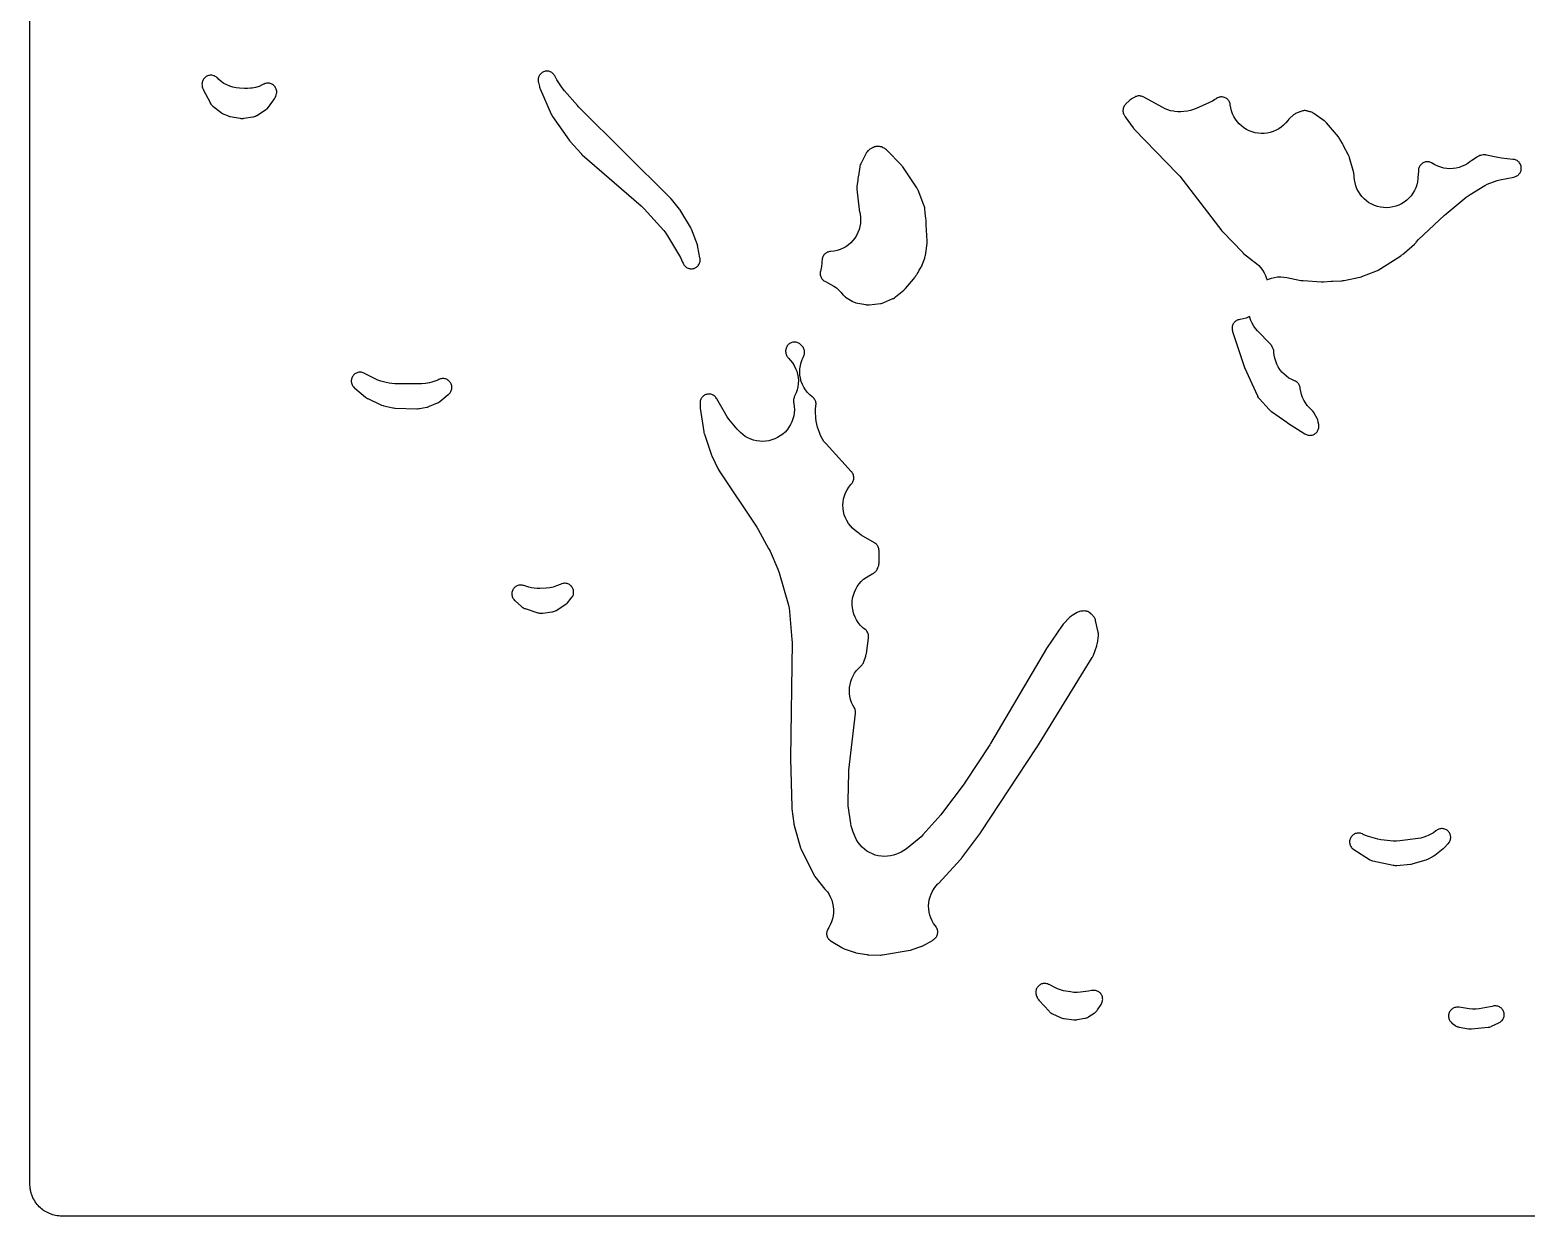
# Model space of a CAD drawing. Header units: millimetres. Extents: x 0 to 300, y 0 to 300.
# Drawn here: x -0.2 to 172.3, y -0.2 to 136.6 of the extents above; entities that cross this region are included whole.
import ezdxf

# ---------------------------------------------------------------- set-up
doc = ezdxf.new("R2010")
doc.units = ezdxf.units.MM
doc.layers.add('CUT', color=7, linetype='CONTINUOUS')

msp = doc.modelspace()

# ---------------------------------------------------------------- linework, layer by layer
at = {"layer": 'CUT'}
msp.add_lwpolyline([(296.1703, -0.175), (3.5, -0.175), (3.3141, -0.1659), (3.1398, -0.1573), (3.0881, -0.1496), (3.0042, -0.1372), (3.0001, -0.1366), (2.9553, -0.1299), (2.783, -0.1044), (2.6016, -0.0589), (2.4332, -0.0168), (2.4082, -0.0078), (2.3875, -0.0004), (2.3419, 0.0159), (2.2566, 0.0464), (2.0936, 0.1047), (1.9235, 0.1852), (1.7676, 0.2589), (1.6056, 0.3561), (1.4583, 0.4444), (1.4018, 0.4862), (1.3996, 0.4879), (1.354, 0.5217), (1.3058, 0.5574), (1.1686, 0.6592), (1.0271, 0.7874), (0.9014, 0.9014), (0.7722, 1.0439), (0.6592, 1.1686), (0.5435, 1.3246), (0.4443, 1.4583), (0.3745, 1.5748), (0.3623, 1.5951), (0.3612, 1.597), (0.3432, 1.627), (0.2589, 1.7676), (0.1733, 1.9487), (0.1047, 2.0936), (0.0979, 2.1127), (0.0919, 2.1294), (0.0826, 2.1556), (0.0353, 2.2877), (-0.0168, 2.4332), (-0.0477, 2.5567), (-0.0527, 2.5766), (-0.0625, 2.6157), (-0.0693, 2.6431), (-0.1044, 2.783), (-0.1067, 2.7988), (-0.1078, 2.8062), (-0.1208, 2.8936), (-0.1397, 3.0209), (-0.1573, 3.1398), (-0.175, 3.5), (-0.175, 296.4986)], dxfattribs=at)
for points in [[(19.6958, 130.0953), (19.7317, 129.9577), (19.7826, 129.825), (19.8169, 129.7539), (20.5901, 128.259), (20.6271, 128.1918), (20.7035, 128.0766), (20.7738, 127.9919), (20.873, 127.8957), (20.9323, 127.8469), (21.8819, 127.1069), (21.9295, 127.0713), (22.0192, 127.0127), (22.1135, 126.9618), (22.1676, 126.9369), (22.5902, 126.7525), (22.6687, 126.721), (22.844, 126.6682), (22.9268, 126.6512), (24.061, 126.4522), (24.138, 126.4408), (24.2778, 126.4318), (24.4178, 126.4382), (24.4951, 126.4481), (25.5283, 126.6091), (25.6002, 126.6222), (25.7275, 126.6557), (25.8258, 126.6927), (25.9436, 126.7515), (26.0063, 126.7891), (26.9844, 127.41), (27.041, 127.4478), (27.1377, 127.5231), (27.2088, 127.5903), (27.2895, 127.6826), (27.3305, 127.737), (28.0179, 128.695), (28.0571, 128.7524), (28.1198, 128.8608), (28.1716, 128.9747), (28.1957, 129.0399), (28.2162, 129.0998), (28.2373, 129.1669), (28.2662, 129.2901), (28.2795, 129.3902), (28.2828, 129.491), (28.2762, 129.5917), (28.2597, 129.6913), (28.2334, 129.7887), (28.1977, 129.8831), (28.1528, 129.9735), (28.0992, 130.059), (28.0375, 130.1388), (27.9682, 130.2122), (27.8919, 130.2783), (27.8096, 130.3366), (27.7219, 130.3865), (27.6296, 130.4275), (27.5338, 130.4592), (27.4354, 130.4813), (27.3352, 130.4936), (27.2343, 130.496), (27.1337, 130.4884), (27.0343, 130.4708), (26.9371, 130.4436), (26.8192, 130.3976), (26.7557, 130.3673), (26.6198, 130.2981), (26.2439, 130.1326), (25.8518, 130.0101), (25.4486, 129.9321), (25.2437, 129.9042), (24.9045, 129.874), (24.564, 129.8753), (23.9717, 129.9051), (23.594, 129.9437), (23.2222, 130.0211), (22.8604, 130.1365), (22.5125, 130.2886), (22.1821, 130.4757), (21.8727, 130.696), (21.5878, 130.947), (21.4348, 131.0965), (21.3829, 131.1447), (21.2832, 131.2244), (21.1979, 131.2797), (21.1074, 131.3262), (21.0128, 131.3635), (20.915, 131.3912), (20.8149, 131.4091), (20.7135, 131.4169), (20.6118, 131.4146), (20.5108, 131.4022), (20.4116, 131.3798), (20.3151, 131.3477), (20.2223, 131.3062), (20.1341, 131.2556), (20.0513, 131.1965), (19.9748, 131.1295), (19.9054, 131.0552), (19.8436, 130.9744), (19.7903, 130.8878), (19.7458, 130.7964), (19.7105, 130.701), (19.685, 130.6025), (19.6694, 130.502), (19.6638, 130.4005), (19.6695, 130.273), (19.6779, 130.2027), (19.6823, 130.1731)], [(58.5658, 130.1121), (58.5816, 130.0513), (58.6245, 129.922), (58.6482, 129.8638), (59.9177, 126.9308), (59.9486, 126.8642), (60.0265, 126.7256), (60.0673, 126.6645), (62.0064, 123.9184), (62.0655, 123.8397), (62.0862, 123.8138), (62.1499, 123.7387), (63.3419, 122.4155), (63.4121, 122.3423), (63.4365, 122.3183), (63.511, 122.2494), (70.3136, 116.3382), (70.6363, 116.0209), (72.9107, 113.4905), (73.1415, 113.2066), (73.3428, 112.9011), (74.8267, 110.3858), (74.9664, 110.1255), (75.0848, 109.8548), (75.132, 109.7338), (75.1862, 109.6215), (75.239, 109.5351), (75.3, 109.4544), (75.3687, 109.3801), (75.4445, 109.3129), (75.5265, 109.2536), (75.6139, 109.2027), (75.706, 109.1607), (75.8018, 109.128), (75.9003, 109.1049), (76.0007, 109.0917), (76.1018, 109.0885), (76.2028, 109.0953), (76.3026, 109.1121), (76.4003, 109.1386), (76.4948, 109.1747), (76.5854, 109.2199), (76.671, 109.2739), (76.7508, 109.3361), (76.8241, 109.4059), (76.8901, 109.4826), (76.9483, 109.5654), (76.9979, 109.6536), (77.0386, 109.7463), (77.0699, 109.8425), (77.0916, 109.9414), (77.1033, 110.0419), (77.1051, 110.1431), (77.0948, 110.2697), (77.0838, 110.3393), (76.8562, 111.585), (76.8436, 111.6461), (76.8078, 111.7762), (76.7874, 111.8351), (76.1123, 113.6517), (76.0877, 113.7134), (76.0252, 113.8431), (75.9922, 113.9008), (74.8745, 115.7546), (74.8097, 115.8538), (74.7867, 115.8865), (74.7151, 115.9808), (73.7945, 117.1073), (73.7386, 117.1722), (73.7191, 117.1936), (73.6599, 117.2555), (63.1279, 127.7274), (62.9538, 127.9129), (61.4764, 129.6006), (61.2084, 129.9463), (60.732, 130.6427), (60.5849, 130.8762), (60.4557, 131.12), (60.3844, 131.2676), (60.3527, 131.3293), (60.2877, 131.436), (60.2279, 131.5156), (60.1606, 131.589), (60.0865, 131.6554), (60.0063, 131.7144), (59.9207, 131.7653), (59.8305, 131.8076), (59.7367, 131.8409), (59.6401, 131.865), (59.5416, 131.8795), (59.4422, 131.8844), (59.3427, 131.8796), (59.2442, 131.8651), (59.1476, 131.8411), (59.0537, 131.8078), (58.9636, 131.7656), (58.8779, 131.7147), (58.7977, 131.6558), (58.7235, 131.5894), (58.6562, 131.516), (58.5963, 131.4365), (58.5445, 131.3515), (58.5011, 131.2618), (58.4667, 131.1684), (58.4416, 131.072), (58.4259, 130.9737), (58.4199, 130.8743), (58.4236, 130.7748), (58.4403, 130.651), (58.4546, 130.5832)], [(125.9313, 126.9455), (125.9548, 126.8879), (125.983, 126.828), (126.0644, 126.6858), (126.1071, 126.6232), (127.0248, 125.3538), (127.099, 125.2586), (127.1252, 125.2274), (127.2061, 125.1379), (132.1282, 120.0747), (132.4026, 119.7582), (137.2579, 113.4661), (137.3152, 113.3958), (137.3353, 113.3726), (137.3964, 113.3056), (139.589, 111.028), (139.6663, 110.9527), (139.6933, 110.9281), (139.7754, 110.858), (140.7825, 110.0528), (140.8248, 110.0202), (140.9645, 109.9247), (141.2471, 109.711), (141.5078, 109.471), (141.7441, 109.207), (141.9539, 108.9215), (142.1353, 108.6171), (142.2865, 108.2967), (142.4061, 107.9632), (142.4465, 107.8036), (142.6414, 107.8938), (142.9809, 108.0122), (143.3303, 108.0968), (143.6864, 108.1469), (144.0456, 108.162), (144.4046, 108.1419), (144.7599, 108.0868), (146.3736, 107.7551), (146.488, 107.7357), (146.5268, 107.7306), (146.6423, 107.7192), (148.7327, 107.5872), (148.8358, 107.5839), (148.8706, 107.5839), (148.9737, 107.587), (149.8822, 107.6425), (149.8963, 107.6425), (150.0236, 107.6505), (150.0348, 107.6519), (151.093, 107.7166), (151.2059, 107.7274), (151.2438, 107.7323), (151.3557, 107.7508), (153.1657, 108.1132), (153.2251, 108.1264), (153.3514, 108.1631), (153.4086, 108.1838), (155.0303, 108.8097), (155.0953, 108.8367), (155.2315, 108.9053), (155.2918, 108.9416), (157.7701, 110.5169), (157.8234, 110.5525), (157.9335, 110.6373), (157.9816, 110.6798), (158.0036, 110.7002), (158.0861, 110.7498), (158.1387, 110.7831), (158.2478, 110.8625), (158.2956, 110.9023), (159.4659, 111.9222), (159.5201, 111.9719), (159.6288, 112.0885), (159.6747, 112.146), (159.9256, 112.478), (162.9528, 115.2782), (163.1096, 115.4151), (165.4456, 117.3424), (165.6605, 117.5068), (165.8869, 117.6549), (167.5951, 118.6847), (167.8674, 118.8335), (168.1512, 118.9588), (168.6888, 119.1696), (168.9973, 119.275), (169.314, 119.3527), (170.923, 119.6724), (170.9911, 119.6877), (171.1113, 119.7241), (171.2038, 119.7624), (171.2922, 119.8095), (171.3755, 119.8651), (171.453, 119.9285), (171.5239, 119.9993), (171.5875, 120.0766), (171.6433, 120.1598), (171.6906, 120.248), (171.7291, 120.3405), (171.7583, 120.4363), (171.7781, 120.5344), (171.7881, 120.6341), (171.7883, 120.7342), (171.7788, 120.8339), (171.7595, 120.9322), (171.7307, 121.0281), (171.6926, 121.1207), (171.6457, 121.2092), (171.5903, 121.2926), (171.5271, 121.3702), (171.4565, 121.4413), (171.3793, 121.5051), (171.2963, 121.5611), (171.2081, 121.6086), (171.1158, 121.6473), (171.0201, 121.6768), (170.897, 121.7019), (170.8278, 121.7107), (169.4914, 121.8485), (169.0737, 121.9161), (167.7709, 122.2047), (167.702, 122.2182), (167.5766, 122.2332), (167.4759, 122.2353), (167.3755, 122.2275), (167.2511, 122.2053), (167.1831, 122.1879), (167.0827, 122.1596), (167.017, 122.1393), (166.9016, 122.0943), (166.7911, 122.0385), (166.7322, 122.0031), (166.0901, 121.5962), (166.0087, 121.5412), (165.9818, 121.5218), (165.9038, 121.4621), (165.8978, 121.4572), (165.6076, 121.2437), (165.2978, 121.0598), (164.9716, 120.907), (164.6319, 120.7869), (164.2822, 120.7007), (163.9256, 120.6491), (163.5658, 120.6327), (163.206, 120.6515), (162.8498, 120.7056), (162.5007, 120.7942), (162.1618, 120.9166), (161.8366, 121.0715), (161.6293, 121.1966), (161.6286, 121.1954), (161.4379, 121.3104), (161.347, 121.3536), (161.2523, 121.3877), (161.1548, 121.4123), (161.0552, 121.4272), (160.9547, 121.4322), (160.8542, 121.4273), (160.7546, 121.4126), (160.657, 121.3881), (160.5622, 121.3542), (160.4713, 121.311), (160.385, 121.2592), (160.3043, 121.1991), (160.2298, 121.1314), (160.1624, 121.0566), (160.1027, 120.9756), (160.0512, 120.8892), (160.0084, 120.798), (159.9749, 120.7031), (159.9508, 120.6054), (159.9365, 120.5058), (159.9266, 120.2833), (159.9242, 120.2834), (159.9165, 120.0958), (159.8636, 119.4891), (159.815, 119.1335), (159.7319, 118.7843), (159.6152, 118.445), (159.466, 118.1186), (159.2856, 117.8083), (159.0758, 117.5172), (158.8386, 117.2478), (158.5763, 117.0029), (158.2913, 116.7847), (157.9864, 116.5954), (157.6645, 116.4367), (157.3287, 116.3102), (156.9821, 116.217), (156.6281, 116.1581), (156.27, 116.134), (155.9113, 116.1449), (155.5554, 116.1908), (155.2056, 116.2712), (154.8654, 116.3853), (154.5378, 116.532), (154.2262, 116.71), (153.9334, 116.9175), (153.6623, 117.1526), (153.4153, 117.4131), (153.195, 117.6963), (153.0033, 117.9998), (152.8422, 118.3204), (152.7131, 118.6553), (152.6172, 119.0011), (152.5556, 119.3547), (152.5287, 119.7126), (152.5267, 119.7892), (152.5218, 119.8761), (152.494, 120.0622), (152.4733, 120.1467), (151.99, 121.8893), (151.9669, 121.9646), (151.9035, 122.1227), (151.8683, 122.1931), (151.2871, 123.2782), (151.2406, 123.3939), (151.2158, 123.4519), (151.1643, 123.5532), (151.104, 123.6495), (151.067, 123.7006), (151.0459, 123.7285), (150.882, 124.0346), (150.8446, 124.1001), (150.7528, 124.235), (150.7056, 124.2938), (149.3207, 125.9261), (149.2811, 125.9708), (149.2049, 126.0467), (149.1225, 126.116), (149.0745, 126.1515), (147.8653, 127.0066), (147.8085, 127.0448), (147.7015, 127.106), (147.6118, 127.1463), (147.5187, 127.1779), (147.3987, 127.2061), (147.3311, 127.2169), (147.2153, 127.2326), (147.1576, 127.259), (147.0627, 127.2916), (146.9651, 127.3147), (146.8656, 127.3281), (146.7653, 127.3317), (146.6652, 127.3255), (146.5661, 127.3095), (146.4691, 127.2838), (146.375, 127.2487), (146.2849, 127.2046), (146.2496, 127.1828), (145.9268, 127.0626), (145.8665, 127.0386), (145.761, 126.9879), (145.681, 126.9401), (145.5865, 126.8712), (145.5368, 126.8294), (145.0593, 126.4094), (144.9958, 126.35), (144.8707, 126.2094), (144.8533, 126.1859), (144.6298, 125.9115), (144.3809, 125.66), (144.109, 125.4335), (143.8166, 125.2342), (143.5063, 125.064), (143.1812, 124.9244), (142.8441, 124.8167), (142.4982, 124.742), (142.1467, 124.7009), (141.7929, 124.6937), (141.4401, 124.7206), (141.0914, 124.7814), (140.7503, 124.8754), (140.4197, 125.0017), (140.1029, 125.1593), (139.8027, 125.3466), (139.5218, 125.5619), (139.263, 125.8032), (139.0286, 126.0683), (138.8208, 126.3548), (138.6415, 126.6598), (138.4923, 126.9808), (138.3748, 127.3145), (138.2898, 127.658), (138.2383, 128.0082), (138.2351, 128.0408), (138.2153, 128.1401), (138.1857, 128.237), (138.1467, 128.3305), (138.0987, 128.4197), (138.042, 128.5036), (137.9773, 128.5816), (137.9052, 128.6527), (137.8264, 128.7164), (137.7417, 128.7719), (137.6519, 128.8188), (137.5579, 128.8566), (137.4607, 128.8849), (137.3611, 128.9034), (137.2602, 128.912), (137.1589, 128.9105), (137.0582, 128.899), (136.9592, 128.8776), (136.8628, 128.8466), (136.77, 128.8061), (136.6591, 128.744), (136.6002, 128.7051), (136.4616, 128.6083), (136.1665, 128.4225), (135.855, 128.2654), (134.3018, 127.5727), (133.974, 127.445), (133.6355, 127.3491), (133.2894, 127.2861), (132.8763, 127.2312), (132.5374, 127.202), (132.1972, 127.2042), (131.8587, 127.238), (131.6778, 127.2645), (131.3566, 127.3263), (131.0421, 127.4164), (130.7369, 127.5342), (130.4434, 127.6786), (128.2501, 128.8818), (128.19, 128.9129), (128.0782, 128.9611), (127.9857, 128.9909), (127.8909, 129.0118), (127.7945, 129.0236), (127.6974, 129.0261), (127.6006, 129.0195), (127.5047, 129.0037), (127.4109, 128.9789), (127.3198, 128.9452), (127.21, 128.8924), (127.1513, 128.8588), (126.8504, 128.6769), (126.784, 128.6342), (126.6483, 128.5301), (126.5899, 128.477), (126.202, 128.1043), (126.1512, 128.0529), (126.067, 127.9537), (126.0083, 127.8682), (125.9585, 127.7772), (125.9182, 127.6817), (125.8878, 127.5825), (125.8676, 127.4808), (125.8578, 127.3776), (125.8585, 127.2739), (125.8698, 127.1708), (125.8914, 127.0693)], [(91.0037, 108.1929), (91.0438, 108.0985), (91.0933, 108.0086), (91.1515, 107.9242), (91.2179, 107.846), (91.2918, 107.7748), (91.3724, 107.7114), (91.481, 107.6424), (91.5441, 107.6088), (92.1831, 107.288), (92.5102, 107.1022), (92.8167, 106.8839), (93.0992, 106.6354), (93.3548, 106.3594), (93.5705, 106.1012), (93.6181, 106.047), (93.711, 105.9563), (93.8125, 105.8755), (93.8722, 105.835), (94.6199, 105.3545), (94.6777, 105.3193), (94.786, 105.2635), (94.8762, 105.2274), (94.9931, 105.193), (95.0592, 105.1786), (96.2044, 104.9573), (96.2759, 104.9454), (96.4057, 104.9338), (96.536, 104.9355), (96.6082, 104.9419), (97.9102, 105.0914), (97.9807, 105.1013), (98.1058, 105.1286), (98.2276, 105.1681), (98.2934, 105.1951), (99.3325, 105.6519), (99.3926, 105.68), (99.4971, 105.7381), (99.5956, 105.8056), (99.6476, 105.8468), (100.5943, 106.6342), (100.6382, 106.6723), (100.7281, 106.7604), (100.7671, 106.8036), (101.7056, 107.8873), (101.7432, 107.9325), (101.8183, 108.0353), (101.85, 108.0848), (101.9917, 108.3167), (101.9954, 108.3205), (102.0408, 108.3744), (102.0864, 108.4314), (102.1385, 108.5007), (102.237, 108.6603), (102.2756, 108.7378), (102.3562, 108.913), (102.5864, 109.2897), (102.6216, 109.3505), (102.6878, 109.4876), (102.7136, 109.553), (102.9995, 110.3335), (103.0224, 110.4015), (103.0609, 110.5522), (103.0734, 110.6229), (103.2802, 111.9976), (103.2899, 112.0775), (103.2962, 112.2516), (103.2923, 112.332), (103.1524, 114.1477), (103.1571, 114.694), (103.1564, 114.7534), (103.1467, 114.8818), (103.1386, 114.9407), (103.0473, 115.5118), (103.0065, 116.0418), (102.9991, 116.1136), (102.9761, 116.2415), (102.9402, 116.3663), (102.9151, 116.434), (102.2285, 118.1474), (102.1996, 118.2144), (102.126, 118.3544), (102.0872, 118.4163), (100.4702, 120.8505), (100.4311, 120.9065), (100.3378, 121.0213), (100.291, 121.0711), (98.6272, 122.7589), (98.5785, 122.806), (98.4849, 122.8844), (98.3843, 122.9535), (98.3258, 122.9878), (98.2152, 123.0492), (98.1462, 123.0851), (98.017, 123.1394), (97.9099, 123.1711), (97.772, 123.196), (97.6946, 123.2035), (97.6621, 123.2057), (97.5949, 123.2088), (97.4738, 123.2058), (97.378, 123.1942), (97.2837, 123.1737), (97.1917, 123.1444), (97.0803, 123.0969), (97.0205, 123.0662), (96.9993, 123.0547), (96.9905, 123.0505), (96.9766, 123.0423), (96.7471, 122.9177), (96.6863, 122.8827), (96.5817, 122.8117), (96.5043, 122.7472), (96.4337, 122.6755), (96.3705, 122.5971), (96.3012, 122.4914), (96.2672, 122.43), (95.6578, 121.2643), (95.6233, 121.1935), (95.5719, 121.0614), (95.5354, 120.9244), (95.5215, 120.8469), (95.3665, 119.8189), (95.337, 119.7164), (95.3178, 119.6421), (95.2942, 119.5061), (95.2853, 119.3683), (95.2865, 119.2915), (95.2866, 119.2891), (95.1834, 118.604), (95.1755, 118.5431), (95.1685, 118.4327), (95.1711, 118.322), (95.1764, 118.2609), (95.4307, 115.9423), (95.4418, 115.8622), (95.5051, 115.5831), (95.5022, 115.5824), (95.5442, 115.4035), (95.5917, 115.0436), (95.6036, 114.6807), (95.5795, 114.3184), (95.5199, 113.9603), (95.4251, 113.6098), (95.2963, 113.2703), (95.1346, 112.9453), (94.9416, 112.6377), (94.7192, 112.3507), (94.4696, 112.0871), (94.1952, 111.8494), (93.8986, 111.6399), (93.5829, 111.4607), (93.251, 111.3135), (92.9062, 111.1998), (92.5518, 111.1207), (92.1914, 111.0769), (92.0555, 111.0672), (91.9578, 111.0506), (91.8623, 111.0246), (91.7696, 110.9895), (91.6808, 110.9456), (91.5967, 110.8933), (91.518, 110.8331), (91.4456, 110.7655), (91.38, 110.6913), (91.3219, 110.6111), (91.2718, 110.5256), (91.2303, 110.4357), (91.1976, 110.3421), (91.1742, 110.2459), (91.1602, 110.1478), (91.1503, 109.9289), (91.1461, 109.9291), (91.1363, 109.7238), (91.0808, 109.3542), (90.9673, 108.7943), (90.9549, 108.724), (90.9421, 108.5959), (90.9422, 108.4933), (90.9526, 108.3913), (90.9731, 108.2908)], [(139.371, 103.2469), (139.336, 103.2423), (139.2179, 103.2198), (139.1201, 103.1908), (139.0256, 103.1522), (138.9355, 103.1043), (138.8506, 103.0477), (138.7717, 102.983), (138.6998, 102.9107), (138.6353, 102.8315), (138.5791, 102.7464), (138.5317, 102.656), (138.4935, 102.5614), (138.465, 102.4634), (138.4463, 102.3631), (138.4378, 102.2615), (138.4394, 102.1594), (138.4512, 102.0581), (138.4786, 101.933), (138.499, 101.8649), (139.7876, 97.9194), (139.8187, 97.8323), (139.83, 97.8032), (139.866, 97.718), (141.3578, 94.4387), (141.3901, 94.3723), (141.4573, 94.2577), (141.5361, 94.1507), (141.5843, 94.0949), (142.7223, 92.8437), (142.7772, 92.7866), (142.906, 92.6733), (142.9697, 92.6261), (144.7537, 91.3791), (144.7858, 91.3572), (144.7967, 91.3499), (144.8293, 91.3288), (146.8414, 90.0579), (146.9003, 90.0227), (147.0106, 89.9671), (147.1024, 89.9314), (147.1972, 89.9048), (147.2942, 89.8873), (147.3924, 89.8793), (147.4908, 89.8808), (147.5887, 89.8918), (147.6851, 89.9121), (147.7791, 89.9416), (147.8697, 89.98), (147.9563, 90.027), (148.038, 90.0821), (148.1139, 90.1447), (148.1835, 90.2144), (148.2461, 90.2905), (148.301, 90.3723), (148.3478, 90.4589), (148.3861, 90.5497), (148.4155, 90.6437), (148.4356, 90.7401), (148.4464, 90.838), (148.4477, 90.9365), (148.4375, 91.0596), (148.4269, 91.1274), (148.375, 91.4136), (148.3598, 91.4865), (148.3222, 91.6152), (148.2714, 91.7392), (148.2378, 91.8057), (147.8924, 92.4482), (147.8581, 92.5084), (147.7887, 92.612), (147.7095, 92.7083), (147.6617, 92.7585), (147.3558, 93.0644), (147.1164, 93.3283), (146.9037, 93.6141), (146.7196, 93.9191), (146.566, 94.2405), (146.4441, 94.5753), (146.3553, 94.9203), (146.3003, 95.2723), (146.2979, 95.2953), (146.2781, 95.4225), (146.2538, 95.5174), (146.2205, 95.6096), (146.1786, 95.6982), (146.1283, 95.7824), (146.0703, 95.8613), (146.0049, 95.9344), (145.9328, 96.0008), (145.8548, 96.06), (145.7713, 96.1115), (145.6834, 96.1548), (145.6471, 96.1685), (145.3173, 96.3118), (145.0032, 96.4867), (144.7076, 96.6915), (144.4335, 96.9241), (144.1834, 97.1824), (143.9597, 97.4639), (143.7647, 97.766), (143.6, 98.0856), (143.4674, 98.4198), (143.3681, 98.7654), (143.3031, 99.119), (143.2729, 99.4773), (143.2725, 99.4878), (143.2597, 99.585), (143.2376, 99.6805), (143.1986, 99.7971), (143.1723, 99.8601), (143.0771, 100.074), (143.0504, 100.1307), (142.9955, 100.2294), (142.9451, 100.3039), (142.8738, 100.3915), (142.8311, 100.4374), (141.3846, 101.9257), (141.1469, 102.1955), (140.9367, 102.4872), (140.756, 102.7981), (140.6066, 103.1251), (140.4899, 103.4651), (140.4644, 103.5726), (140.3907, 103.5353), (140.0606, 103.4065), (139.7197, 103.3101)], [(77.1114, 93.1252), (77.1229, 93.0249), (77.5245, 90.2728), (77.5357, 90.2072), (77.5697, 90.0671), (77.5899, 90.0037), (78.3854, 87.6957), (78.4177, 87.6098), (78.4294, 87.5811), (78.4664, 87.4971), (79.1589, 86.035), (79.2143, 85.9283), (79.2343, 85.893), (79.2973, 85.7905), (83.6351, 79.2722), (83.7877, 79.0217), (85.0064, 76.8292), (85.1618, 76.5153), (86.0596, 74.4607), (86.2231, 74.0078), (87.2954, 70.2905), (87.3797, 69.9315), (87.4276, 69.5659), (87.6887, 66.3113), (87.7002, 65.9684), (87.5235, 52.6966), (87.5234, 52.6642), (87.5234, 52.6532), (87.524, 52.6208), (87.6685, 46.9896), (87.6727, 46.9073), (87.6748, 46.8795), (87.683, 46.7974), (87.8962, 45.0996), (87.9043, 45.0442), (87.9287, 44.9255), (87.9433, 44.8714), (88.6916, 42.2895), (88.7117, 42.2255), (88.7651, 42.0904), (88.7941, 42.0299), (90.3033, 39.063), (90.3399, 38.9956), (90.4305, 38.8567), (90.4774, 38.7961), (91.4991, 37.5478), (91.5736, 37.4608), (91.5726, 37.46), (91.7739, 37.2115), (91.9734, 36.9083), (92.1421, 36.5868), (92.2782, 36.2502), (92.3805, 35.9019), (92.4479, 35.5451), (92.4797, 35.1835), (92.4757, 34.8205), (92.436, 34.4596), (92.3608, 34.1044), (92.2509, 33.7584), (92.1074, 33.4249), (91.9318, 33.1072), (91.8172, 32.9222), (91.7727, 32.8315), (91.7375, 32.7369), (91.7117, 32.6393), (91.6957, 32.5396), (91.6896, 32.4388), (91.6935, 32.3378), (91.7074, 32.2378), (91.731, 32.1396), (91.7642, 32.0443), (91.8067, 31.9527), (91.858, 31.8657), (91.9176, 31.7842), (91.985, 31.709), (92.0595, 31.6408), (92.1609, 31.5649), (92.2202, 31.527), (93.4255, 30.7985), (93.4895, 30.762), (93.6338, 30.6941), (93.7026, 30.668), (94.8473, 30.2673), (94.9013, 30.2496), (95.0204, 30.2183), (95.0761, 30.2072), (96.3399, 29.981), (96.3954, 29.9722), (96.5165, 29.9603), (96.5727, 29.9581), (97.8462, 29.9336), (97.9137, 29.9339), (98.0595, 29.9449), (98.1263, 29.9548), (101.3069, 30.502), (101.3626, 30.5127), (101.4817, 30.5431), (101.5357, 30.5604), (102.5411, 30.9045), (102.6005, 30.9263), (102.7257, 30.982), (102.7817, 31.0115), (103.8825, 31.6236), (103.9284, 31.6503), (104.0247, 31.7136), (104.0674, 31.7453), (104.0727, 31.7494), (104.127, 31.7935), (104.2188, 31.8799), (104.2849, 31.9556), (104.3431, 32.0375), (104.3931, 32.1246), (104.4343, 32.2163), (104.4663, 32.3116), (104.4887, 32.4095), (104.5014, 32.5092), (104.5043, 32.6096), (104.4973, 32.7099), (104.4805, 32.8089), (104.4541, 32.9059), (104.4182, 32.9997), (104.3734, 33.0896), (104.3199, 33.1747), (104.2247, 33.2973), (104.022, 33.5864), (103.8478, 33.8935), (103.704, 34.216), (103.5918, 34.5508), (103.5123, 34.8948), (103.4661, 35.2448), (103.4537, 35.5977), (103.4752, 35.9501), (103.5305, 36.2989), (103.619, 36.6407), (103.7399, 36.9725), (103.892, 37.2911), (104.0741, 37.5936), (104.2843, 37.8773), (104.5208, 38.1395), (104.5273, 38.1461), (104.5705, 38.1913), (107.1548, 40.9973), (107.2117, 41.0624), (107.2303, 41.0848), (107.2837, 41.1527), (109.4521, 44.0631), (109.48, 44.1017), (109.4892, 44.1149), (109.516, 44.1542), (115.8934, 53.8242), (115.9025, 53.8382), (115.9275, 53.8778), (122.3245, 64.2367), (122.3627, 64.3023), (122.4336, 64.4506), (122.4609, 64.5215), (122.8393, 65.5918), (122.862, 65.6617), (122.8993, 65.8166), (122.911, 65.8893), (123.0255, 66.7445), (123.0325, 66.8077), (123.0375, 66.9222), (123.0333, 67.0135), (123.0179, 67.1271), (123.0051, 67.1894), (122.7012, 68.52), (122.6852, 68.5834), (122.6485, 68.6954), (122.6112, 68.7816), (122.5662, 68.8641), (122.5137, 68.942), (122.4393, 69.0333), (122.3945, 69.0811), (122.2192, 69.2597), (122.1697, 69.3078), (122.0744, 69.3876), (121.9927, 69.4436), (121.9059, 69.4915), (121.7917, 69.5407), (121.7332, 69.561), (121.6648, 69.5808), (121.528, 69.6087), (121.4171, 69.6189), (121.2775, 69.6165), (121.2003, 69.6088), (121.0559, 69.5905), (120.9853, 69.5797), (120.86, 69.5508), (120.763, 69.5179), (120.6459, 69.4646), (120.5834, 69.4302), (119.9856, 69.0818), (119.9303, 69.0479), (119.8351, 68.9801), (119.7465, 68.9039), (119.7003, 68.8584), (118.9999, 68.1357), (118.9588, 68.0914), (118.876, 67.99), (118.8409, 67.9409), (117.1038, 65.4017), (117.0724, 65.354), (117.0621, 65.3377), (117.0323, 65.2889), (110.6035, 54.3479), (110.5058, 54.191), (107.6653, 49.87), (107.5408, 49.6922), (105.0576, 46.3615), (104.8481, 46.1053), (102.7751, 43.7922), (102.5723, 43.5832), (102.3535, 43.3909), (100.8867, 42.201), (100.5892, 41.9834), (100.2713, 41.7968), (99.9364, 41.6429), (99.751, 41.5687), (99.4136, 41.4524), (99.0665, 41.3694), (98.7129, 41.3204), (98.3563, 41.306), (97.9999, 41.3262), (97.6472, 41.3809), (97.3015, 41.4695), (96.966, 41.5913), (96.6438, 41.7451), (96.3382, 41.9294), (96.0518, 42.1424), (95.7875, 42.3823), (95.5476, 42.6466), (95.3346, 42.933), (95.1503, 43.2387), (94.9966, 43.5608), (94.7263, 44.2059), (94.6176, 44.5001), (94.5343, 44.8025), (94.4771, 45.1108), (94.1897, 47.1412), (94.1595, 47.4443), (94.1546, 47.7488), (94.235, 50.9441), (94.2581, 51.2728), (95.0108, 57.7973), (95.0171, 57.8666), (95.0192, 57.9918), (95.0112, 58.0913), (94.9935, 58.1896), (94.9663, 58.2856), (94.9298, 58.3786), (94.8777, 58.4808), (94.7173, 58.7602), (94.5719, 59.0812), (94.4579, 59.4146), (94.3763, 59.7575), (94.328, 60.1065), (94.3133, 60.4586), (94.3325, 60.8105), (94.3852, 61.1589), (94.4711, 61.5007), (94.5893, 61.8327), (94.7388, 62.1518), (94.9181, 62.4552), (95.1257, 62.74), (95.3596, 63.0036), (95.6177, 63.2435), (95.6486, 63.2696), (95.7253, 63.3425), (95.7884, 63.4147), (95.8445, 63.4926), (95.893, 63.5754), (95.9439, 63.6844), (95.9678, 63.7468), (96.2034, 64.408), (96.2262, 64.4775), (96.2638, 64.6315), (96.2756, 64.7037), (96.5211, 66.4889), (96.5291, 66.5609), (96.5337, 66.6913), (96.5267, 66.795), (96.5092, 66.8975), (96.4814, 66.9977), (96.4436, 67.0946), (96.3961, 67.1871), (96.3395, 67.2743), (96.2743, 67.3553), (96.2012, 67.4292), (96.0237, 67.5756), (96.0246, 67.5767), (95.8351, 67.7327), (95.5751, 67.9947), (95.3427, 68.2814), (95.1402, 68.59), (94.9697, 68.9173), (94.8329, 69.26), (94.7312, 69.6148), (94.6656, 69.978), (94.6367, 70.3459), (94.6449, 70.7149), (94.69, 71.0812), (94.7716, 71.4411), (94.889, 71.791), (95.0408, 72.1274), (95.2256, 72.4469), (95.4416, 72.7462), (95.6864, 73.0223), (95.9577, 73.2725), (96.2528, 73.4942), (96.5686, 73.6853), (96.6207, 73.7133), (96.9402, 73.8966), (96.9969, 73.9191), (97.0875, 73.9659), (97.173, 74.0216), (97.2526, 74.0855), (97.3, 74.1322), (97.3448, 74.1722), (97.4163, 74.2507), (97.4792, 74.3363), (97.5329, 74.4279), (97.5879, 74.5492), (97.6131, 74.6187), (97.6706, 74.7909), (97.693, 74.8646), (97.7225, 75.0002), (97.7371, 75.1382), (97.739, 75.2152), (97.7353, 76.5413), (97.7335, 76.6081), (97.7219, 76.728), (97.7037, 76.8222), (97.6768, 76.9143), (97.6413, 77.0035), (97.5976, 77.089), (97.5462, 77.17), (97.4873, 77.2458), (97.4216, 77.3157), (97.3496, 77.3792), (97.2522, 77.45), (97.1955, 77.4854), (95.6826, 78.3818), (95.2721, 78.6643), (94.9616, 78.9106), (94.6834, 79.155), (94.4313, 79.4262), (94.2077, 79.7214), (94.015, 80.0376), (93.855, 80.3716), (93.7295, 80.72), (93.6397, 81.0792), (93.5865, 81.4457), (93.5704, 81.8156), (93.5917, 82.1853), (93.65, 82.551), (93.7449, 82.9089), (93.8753, 83.2555), (94.0399, 83.5872), (94.237, 83.9007), (94.4647, 84.1927), (94.6158, 84.3676), (94.671, 84.4459), (94.7198, 84.5319), (94.7601, 84.6223), (94.7915, 84.7161), (94.8137, 84.8125), (94.8264, 84.9106), (94.8297, 85.0095), (94.8233, 85.1082), (94.8074, 85.2058), (94.7822, 85.3015), (94.7478, 85.3942), (94.7046, 85.4832), (94.653, 85.5676), (94.5784, 85.6668), (94.533, 85.7187), (91.6321, 88.8819), (91.385, 89.1816), (91.171, 89.5057), (90.9924, 89.8506), (90.8512, 90.2124), (90.647, 90.8301), (90.5525, 91.1698), (90.4911, 91.5171), (90.4631, 91.8686), (90.4616, 91.9185), (90.4255, 92.5674), (90.4219, 92.898), (90.4482, 93.2276), (90.4633, 93.3489), (90.4694, 93.4712), (90.4648, 93.5699), (90.4507, 93.6676), (90.4272, 93.7636), (90.3946, 93.8569), (90.353, 93.9465), (90.3031, 94.0317), (90.2451, 94.1118), (90.1797, 94.1858), (90.0891, 94.2703), (90.0355, 94.3135), (90.0309, 94.317), (89.7488, 94.5566), (89.4922, 94.8234), (89.2638, 95.1146), (89.0658, 95.4274), (88.9003, 95.7584), (88.7689, 96.1045), (88.673, 96.462), (88.6136, 96.8273), (88.5912, 97.1968), (88.6061, 97.5666), (88.6581, 97.9331), (88.7467, 98.2925), (88.871, 98.6411), (88.975, 98.8602), (88.9733, 98.861), (89.0696, 99.0634), (89.1038, 99.1588), (89.1285, 99.2571), (89.1433, 99.3573), (89.1481, 99.4585), (89.1428, 99.5597), (89.1276, 99.6598), (89.1025, 99.758), (89.0678, 99.8532), (89.0239, 99.9445), (88.9711, 100.031), (88.8945, 100.1324), (88.8479, 100.1854), (88.7685, 100.2712), (88.7206, 100.3207), (88.628, 100.4032), (88.5481, 100.4615), (88.463, 100.5119), (88.3734, 100.5538), (88.2802, 100.5868), (88.1843, 100.6107), (88.0865, 100.6252), (87.9877, 100.6302), (87.8889, 100.6256), (87.791, 100.6115), (87.695, 100.588), (87.6017, 100.5553), (87.5119, 100.5138), (87.4266, 100.4638), (87.3465, 100.4057), (87.2724, 100.3402), (87.205, 100.2679), (87.1449, 100.1894), (87.0927, 100.1054), (87.0488, 100.0168), (87.0137, 99.9243), (86.9877, 99.8289), (86.971, 99.7314), (86.9639, 99.6328), (86.9663, 99.534), (86.9782, 99.4358), (87.005, 99.3147), (87.0247, 99.2487), (87.0411, 99.1982), (87.0647, 99.1315), (87.116, 99.0149), (87.1658, 98.9264), (87.2243, 98.8433), (87.2951, 98.7613), (87.5347, 98.5105), (87.7571, 98.2266), (87.9506, 97.9222), (88.1133, 97.6003), (88.2437, 97.2641), (88.3404, 96.9166), (88.4027, 96.5614), (88.4299, 96.2017), (88.4216, 95.8412), (88.3781, 95.4831), (88.2997, 95.1311), (88.1871, 94.7885), (88.0415, 94.4585), (87.9647, 94.3052), (87.9289, 94.212), (87.9023, 94.1157), (87.8853, 94.0172), (87.8761, 93.8923), (87.8761, 93.8227), (87.8777, 93.7546), (87.8804, 93.6958), (87.8917, 93.5904), (87.9009, 93.5424), (87.9511, 93.1888), (87.9667, 92.832), (87.9476, 92.4755), (87.894, 92.1224), (87.8064, 91.7762), (87.6856, 91.4402), (87.5328, 91.1175), (87.3494, 90.8111), (87.1371, 90.5239), (86.8979, 90.2588), (86.6341, 90.0181), (86.3482, 89.8041), (86.0429, 89.6189), (85.7211, 89.4642), (85.3858, 89.3414), (85.0401, 89.2518), (84.6874, 89.1962), (84.3309, 89.175), (83.9741, 89.1886), (83.6202, 89.2367), (83.2727, 89.3189), (82.9348, 89.4345), (82.6098, 89.5823), (82.3006, 89.7609), (82.0102, 89.9688), (81.7414, 90.2038), (81.6703, 90.2723), (81.3886, 90.5763), (80.4233, 91.7436), (80.2279, 92.0023), (80.0561, 92.2772), (79.0344, 94.0845), (78.9986, 94.1445), (78.9262, 94.2474), (78.8608, 94.3234), (78.7882, 94.3926), (78.7092, 94.4544), (78.6246, 94.5081), (78.535, 94.5533), (78.4415, 94.5895), (78.3449, 94.6163), (78.2461, 94.6336), (78.1461, 94.6411), (78.0458, 94.6387), (77.9463, 94.6265), (77.8484, 94.6047), (77.7531, 94.5733), (77.6614, 94.5328), (77.5741, 94.4834), (77.492, 94.4258), (77.416, 94.3603), (77.3468, 94.2878), (77.285, 94.2088), (77.2313, 94.1241), (77.1861, 94.0346), (77.1499, 93.941), (77.123, 93.8444), (77.1058, 93.7456), (77.0964, 93.6202), (77.0963, 93.5503), (77.1031, 93.26), (77.1085, 93.1592)], [(36.9729, 95.7126), (37.0192, 95.6242), (37.0738, 95.5408), (37.1363, 95.4631), (37.2239, 95.3737), (37.276, 95.3278), (38.5061, 94.2959), (38.5528, 94.2584), (38.6411, 94.1962), (38.7342, 94.1417), (38.7878, 94.1147), (40.2924, 93.3963), (40.3697, 93.3622), (40.5428, 93.3035), (40.6248, 93.2836), (41.6891, 93.0589), (41.751, 93.0472), (41.8865, 93.0309), (41.9494, 93.0276), (44.4409, 92.9501), (44.5171, 92.9497), (44.6816, 92.9622), (44.7569, 92.9741), (45.5852, 93.1274), (45.6654, 93.1447), (45.8352, 93.1969), (45.9112, 93.2277), (46.803, 93.6191), (46.8597, 93.6455), (46.9585, 93.6997), (47.0522, 93.7624), (47.1018, 93.8005), (48.0669, 94.5768), (48.1196, 94.6213), (48.2083, 94.708), (48.272, 94.7837), (48.3281, 94.8651), (48.376, 94.9517), (48.4154, 95.0424), (48.4458, 95.1365), (48.467, 95.2331), (48.4787, 95.3313), (48.4809, 95.4302), (48.4735, 95.5289), (48.4567, 95.6263), (48.4304, 95.7217), (48.3951, 95.8141), (48.351, 95.9026), (48.2986, 95.9865), (48.2383, 96.0649), (48.1707, 96.1371), (48.0964, 96.2025), (48.0162, 96.2603), (47.9308, 96.3102), (47.8409, 96.3515), (47.7475, 96.384), (47.6513, 96.4072), (47.5534, 96.4211), (47.4546, 96.4255), (47.3558, 96.4202), (47.258, 96.4055), (47.1621, 96.3813), (47.0453, 96.3396), (46.9822, 96.3117), (46.8513, 96.2501), (46.5163, 96.112), (46.1693, 96.0076), (45.8797, 95.9359), (45.4407, 95.8551), (44.9953, 95.828), (41.8875, 95.8285), (41.5578, 95.8434), (41.2307, 95.8878), (40.9089, 95.9614), (40.3063, 96.128), (39.9308, 96.2539), (39.571, 96.4196), (38.4183, 97.0276), (38.3561, 97.0585), (38.2402, 97.1058), (38.1446, 97.1343), (38.0467, 97.1534), (37.9474, 97.1629), (37.8477, 97.1626), (37.7485, 97.1526), (37.6507, 97.1329), (37.5552, 97.1039), (37.4631, 97.0656), (37.3751, 97.0186), (37.2922, 96.9632), (37.215, 96.9), (37.1444, 96.8296), (37.0809, 96.7527), (37.0253, 96.6699), (36.978, 96.582), (36.9395, 96.49), (36.9101, 96.3947), (36.8902, 96.297), (36.8799, 96.1978), (36.8793, 96.098), (36.8885, 95.9987), (36.9072, 95.9007), (36.9355, 95.8051)], [(55.4768, 71.1827), (55.5206, 71.0936), (55.5728, 71.0092), (55.633, 70.9302), (55.7177, 70.839), (55.7684, 70.7919), (56.4918, 70.1508), (56.5471, 70.1042), (56.6528, 70.0282), (56.7427, 69.9765), (56.8615, 69.9234), (56.9295, 69.899), (58.4022, 69.4127), (58.4652, 69.3936), (58.5806, 69.367), (58.6742, 69.3543), (58.7686, 69.3504), (58.8869, 69.3564), (58.9523, 69.3643), (60.0141, 69.5175), (60.0862, 69.5298), (60.2138, 69.5618), (60.3124, 69.5977), (60.4309, 69.6551), (60.494, 69.6919), (61.4967, 70.3125), (61.5572, 70.352), (61.6603, 70.4313), (61.7548, 70.5207), (61.8034, 70.5741), (62.2453, 71.086), (62.2899, 71.1404), (62.3628, 71.2439), (62.4125, 71.3318), (62.4532, 71.4242), (62.4847, 71.5201), (62.5065, 71.6186), (62.5185, 71.7189), (62.5206, 71.8198), (62.5127, 71.9204), (62.4949, 72.0198), (62.4674, 72.1169), (62.4304, 72.2108), (62.3844, 72.3007), (62.3297, 72.3855), (62.2669, 72.4646), (62.1966, 72.537), (62.1195, 72.6022), (62.0364, 72.6595), (61.948, 72.7082), (61.8552, 72.7481), (61.759, 72.7785), (61.6602, 72.7994), (61.5599, 72.8103), (61.4589, 72.8114), (61.3584, 72.8024), (61.2592, 72.7836), (61.1377, 72.7479), (61.0719, 72.7231), (60.5511, 72.5119), (60.1644, 72.3797), (59.7654, 72.2912), (59.359, 72.2476), (58.6251, 72.2099), (58.2987, 72.2077), (57.9733, 72.2344), (57.6516, 72.2899), (57.3361, 72.3737), (56.7643, 72.5532), (56.6978, 72.5723), (56.576, 72.5979), (56.4773, 72.6088), (56.378, 72.61), (56.2791, 72.6016), (56.1815, 72.5837), (56.0861, 72.5564), (55.9937, 72.5199), (55.9054, 72.4747), (55.8218, 72.4211), (55.7438, 72.3596), (55.6722, 72.2909), (55.6076, 72.2156), (55.5506, 72.1343), (55.5017, 72.0479), (55.4615, 71.9571), (55.4302, 71.8629), (55.4082, 71.7661), (55.3958, 71.6676), (55.3929, 71.5684), (55.3997, 71.4694), (55.416, 71.3714), (55.4418, 71.2756)], [(152.0546, 42.6156), (152.095, 42.5234), (152.1443, 42.4356), (152.2021, 42.3531), (152.2676, 42.2767), (152.3404, 42.2071), (152.4398, 42.1292), (152.4981, 42.0901), (154.2699, 40.9643), (154.3245, 40.9313), (154.4265, 40.8787), (154.5113, 40.8441), (154.621, 40.8105), (154.6831, 40.7959), (157.0298, 40.301), (157.0994, 40.2882), (157.226, 40.2744), (157.3534, 40.2732), (157.424, 40.2779), (159.0192, 40.4225), (159.0891, 40.4305), (159.2386, 40.4592), (159.3065, 40.4774), (160.811, 40.923), (160.8795, 40.9452), (161.0238, 41.0044), (161.0882, 41.0367), (161.5901, 41.3047), (161.6434, 41.3346), (161.7545, 41.4068), (161.8035, 41.4434), (162.7829, 42.2068), (162.8717, 42.2812), (162.9007, 42.3073), (162.9842, 42.3877), (163.3353, 42.7503), (163.3823, 42.8014), (163.4601, 42.8992), (163.5142, 42.9828), (163.5599, 43.0714), (163.5968, 43.1639), (163.6245, 43.2596), (163.6427, 43.3576), (163.6513, 43.4568), (163.6502, 43.5564), (163.6394, 43.6555), (163.6191, 43.753), (163.5893, 43.8481), (163.5504, 43.9398), (163.5028, 44.0273), (163.4468, 44.1097), (163.3832, 44.1864), (163.3123, 44.2564), (163.235, 44.3192), (163.1519, 44.3742), (163.0639, 44.4209), (162.9717, 44.4587), (162.8763, 44.4874), (162.7786, 44.5067), (162.6794, 44.5163), (162.5798, 44.5163), (162.4806, 44.5065), (162.3829, 44.4872), (162.2875, 44.4584), (162.1954, 44.4205), (162.1074, 44.3738), (162.0032, 44.3047), (161.9483, 44.2623), (161.924, 44.2424), (161.6551, 44.0433), (161.3691, 43.8694), (161.0686, 43.7222), (160.8768, 43.639), (160.5533, 43.5162), (160.2196, 43.4244), (159.8788, 43.3644), (157.8005, 43.0987), (157.413, 43.0699), (157.0245, 43.0822), (155.9626, 43.1721), (155.6098, 43.2193), (155.2632, 43.3003), (154.1802, 43.6097), (153.8291, 43.7294), (153.5652, 43.8504), (153.5639, 43.8477), (153.4602, 43.8985), (153.343, 43.9456), (153.2463, 43.9737), (153.1473, 43.9922), (153.047, 44.0008), (152.9463, 43.9995), (152.8462, 43.9884), (152.7477, 43.9674), (152.6518, 43.9368), (152.5593, 43.897), (152.4712, 43.8482), (152.3883, 43.791), (152.3115, 43.7259), (152.2414, 43.6536), (152.1788, 43.5747), (152.1243, 43.4901), (152.0783, 43.4005), (152.0414, 43.3068), (152.0139, 43.2099), (151.9961, 43.1108), (151.9881, 43.0104), (151.99, 42.9097), (152.0018, 42.8097), (152.0234, 42.7114)], [(115.893, 25.2087), (115.9496, 25.0685), (115.9753, 25.0088), (116.0287, 24.9048), (116.0787, 24.8261), (116.1502, 24.7335), (116.1933, 24.6849), (117.344, 23.4458), (117.3907, 23.3978), (117.4808, 23.3175), (117.5582, 23.2605), (117.6617, 23.1985), (117.7214, 23.1682), (118.6511, 22.7238), (118.7225, 22.692), (118.8555, 22.6456), (118.9927, 22.614), (119.0702, 22.6028), (120.1807, 22.4734), (120.2508, 22.4669), (120.3775, 22.4648), (120.5038, 22.4751), (120.5733, 22.486), (121.4704, 22.6498), (121.5394, 22.6642), (121.6612, 22.6992), (121.7551, 22.7365), (121.8677, 22.7947), (121.9276, 22.8316), (122.5565, 23.2403), (122.6186, 23.283), (122.724, 23.3686), (122.8003, 23.4453), (122.8853, 23.5511), (122.9277, 23.6134), (123.3358, 24.249), (123.3727, 24.3098), (123.4308, 24.424), (123.4678, 24.5191), (123.4951, 24.6175), (123.5125, 24.7181), (123.5198, 24.8199), (123.5168, 24.922), (123.5037, 25.0233), (123.4805, 25.1227), (123.4476, 25.2193), (123.4051, 25.3122), (123.3536, 25.4004), (123.2936, 25.4829), (123.2256, 25.5591), (123.1503, 25.6281), (123.0686, 25.6893), (122.9811, 25.742), (122.8889, 25.7857), (122.7927, 25.82), (122.6936, 25.8445), (122.5925, 25.859), (122.4905, 25.8633), (122.3886, 25.8575), (122.2562, 25.8365), (122.2287, 25.8307), (122.2283, 25.8329), (121.8743, 25.7636), (120.9632, 25.6447), (120.5785, 25.6149), (120.1929, 25.6256), (119.8105, 25.6767), (119.019, 25.8251), (118.6659, 25.9095), (118.3228, 26.0284), (117.9932, 26.1805), (117.3415, 26.5213), (117.2793, 26.5519), (117.1635, 26.5987), (117.068, 26.6269), (116.9702, 26.6457), (116.8711, 26.6548), (116.7716, 26.6543), (116.6725, 26.6441), (116.575, 26.6243), (116.4798, 26.5951), (116.3879, 26.5567), (116.3002, 26.5096), (116.2175, 26.4543), (116.1405, 26.3911), (116.0701, 26.3207), (116.0069, 26.2438), (115.9514, 26.1612), (115.9042, 26.0735), (115.8658, 25.9816), (115.8365, 25.8865), (115.8166, 25.789), (115.8063, 25.6899), (115.8057, 25.5904), (115.8148, 25.4913), (115.8334, 25.3935), (115.8687, 25.2737)], [(163.4747, 22.5084), (163.5172, 22.4178), (163.5683, 22.3318), (163.6275, 22.2513), (163.6944, 22.1769), (163.787, 22.0922), (163.8417, 22.049), (164.1136, 21.8454), (164.1675, 21.8069), (164.2693, 21.7446), (164.3547, 21.7026), (164.4436, 21.6688), (164.5586, 21.6369), (164.6236, 21.6237), (165.69, 21.4325), (165.7543, 21.4225), (165.871, 21.4125), (165.9882, 21.4131), (166.0531, 21.4179), (167.9549, 21.6028), (168.0159, 21.61), (168.1247, 21.6302), (168.2097, 21.6537), (168.3133, 21.6922), (168.3694, 21.7172), (169.1927, 22.1068), (169.2549, 22.138), (169.3623, 22.2024), (169.4425, 22.2618), (169.5166, 22.3287), (169.5838, 22.4026), (169.6434, 22.4827), (169.695, 22.5682), (169.7379, 22.6583), (169.7719, 22.7522), (169.7965, 22.8489), (169.8116, 22.9476), (169.817, 23.0473), (169.8126, 23.1471), (169.7985, 23.2459), (169.7749, 23.3429), (169.7419, 23.4371), (169.6998, 23.5277), (169.6491, 23.6137), (169.5903, 23.6943), (169.5239, 23.7689), (169.4505, 23.8366), (169.3709, 23.8968), (169.2858, 23.949), (169.1959, 23.9926), (169.1023, 24.0272), (169.0057, 24.0526), (168.9072, 24.0684), (168.8075, 24.0745), (168.7077, 24.0708), (168.6088, 24.0574), (168.4271, 24.0145), (168.2037, 23.969), (166.9244, 23.7494), (166.5415, 23.7042), (166.1559, 23.6994), (165.772, 23.735), (164.6128, 23.9041), (164.5436, 23.9125), (164.4182, 23.9184), (164.3183, 23.9133), (164.2194, 23.8985), (164.1224, 23.8741), (164.0283, 23.8403), (163.9379, 23.7974), (163.8521, 23.746), (163.7718, 23.6864), (163.6977, 23.6192), (163.6305, 23.5451), (163.5708, 23.4648), (163.5193, 23.379), (163.4765, 23.2886), (163.4426, 23.1945), (163.4182, 23.0975), (163.4033, 22.9986), (163.3982, 22.8987), (163.4029, 22.7988), (163.4173, 22.6998), (163.4413, 22.6027)]]:
    msp.add_lwpolyline(points, close=True, dxfattribs=at)

doc.saveas('drawing.dxf')
